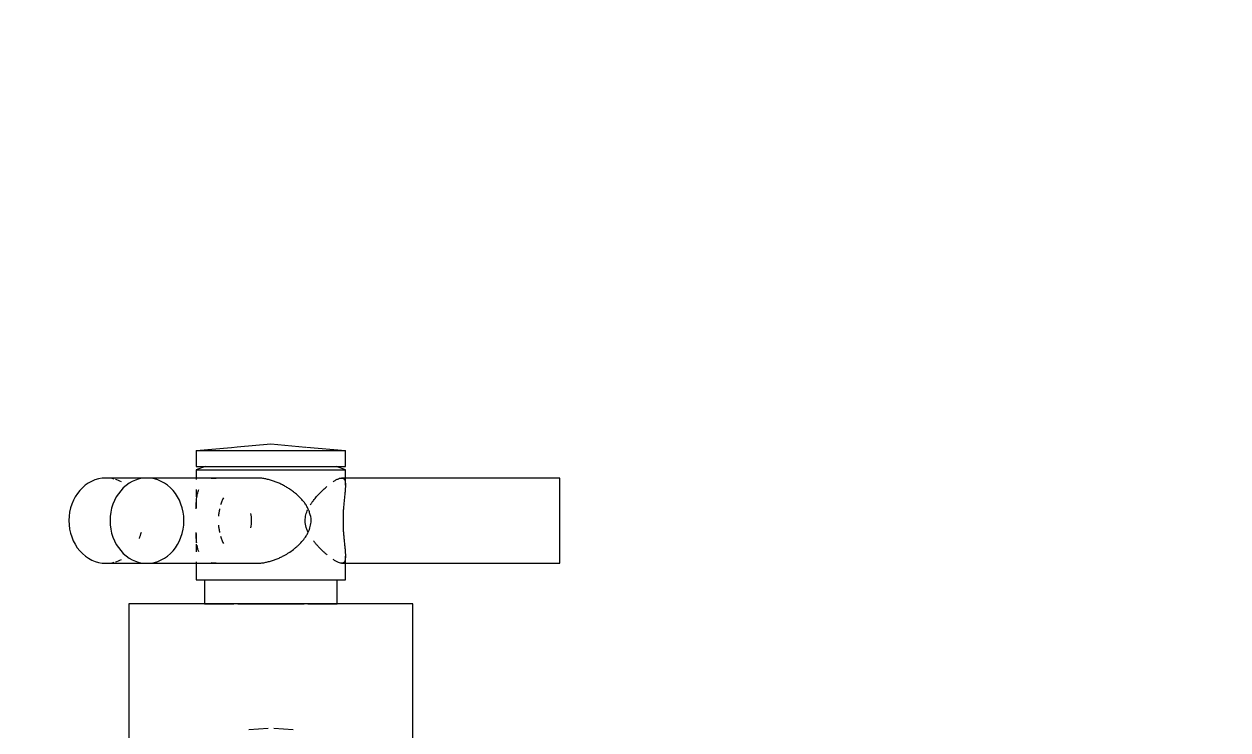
# Model space of a CAD drawing. Header units: metres. Extents: x 147 to 427, y -16 to 162.
# Drawn here: x 170.8011 to 170.9282, y 80.6592 to 80.7336 of the extents above; entities that cross this region are included whole.
import ezdxf

# ---------------------------------------------------------------- set-up
doc = ezdxf.new("R2010")
doc.units = ezdxf.units.M
doc.layers.add('1053_ARQ_BASE_MATADOURO_dwg', color=7, linetype='Continuous', lineweight=5, true_color=0x767676)
for name, color, linetype, lineweight in [('A-ANNO-DIMS', 7, 'Continuous', 5), ('A-ANNO-DIMS-50', 7, 'Continuous', 5), ('A_lay', 7, 'Continuous', 5), ('P-SANR-FIXT', 7, 'Continuous', 5)]:
    doc.layers.add(name, color=color, linetype=linetype, lineweight=lineweight)
doc.styles.add('Century Gothic_1', font='GOTHIC.TTF', dxfattribs={"height": 0.075})
doc.dimstyles.new('Setores_1_5', dxfattribs={"dimscale": 0.3048, "dimtxt": 0.078313, "dimasz": 0.520833, "dimexe": 0.393701, "dimexo": 0.246063, "dimgap": 0.287073, "dimtad": 1, "dimrnd": 0.01, "dimzin": 0, "dimdsep": 46, "dimtxsty": 'Century Gothic_1', "dimblk1": 'OBLIQUE', "dimblk2": 'OBLIQUE', "dimsah": 1, "dimcen": 0.09, "dimazin": 0, "dimtfac": 1, "dimtdec": 4, "dimtix": 1, "dimtmove": 0, "dimatfit": 3, "dimfxl": 1, "dimtvp": 1, "dimtolj": 1, "dimtzin": 0, "dimarcsym": 2})

# ---------------------------------------------------------------- blocks, each defined once
blk = doc.blocks.new('UT_Ducha higiênica - UT_Ducha higiênica-V43-BANHEIROS E VESTIÁRIO')
at = {"layer": 'P-SANR-FIXT', "color": 9, "true_color": 0xc0c0c0}
for p, q in [((-0.00787, 0.09294), (-0.00417, 0.09327)), ((-0.00787, 0.09294), (-0.00787, 0.09124)), ((-0.00787, 0.09294), (0.00787, 0.09294)), ((-0.00354, 0.09333), (0, 0.09364)), ((0, 0.09364), (0.0037, 0.09331)), ((0.00377, 0.09331), (0.00787, 0.09294)), ((0.00787, 0.09124), (0.00787, 0.09294)), ((-0.00692, 0.09124), (-0.00787, 0.0909)), ((-0.00787, 0.09124), (0.00787, 0.09124)), ((-0.00787, 0.0909), (-0.00787, 0.08988)), ((-0.00787, 0.0909), (0.00787, 0.0909)), ((0.00787, 0.0909), (0.00692, 0.09124)), ((0.00787, 0.08928), (0.00787, 0.0909)), ((-0.01313, 0.09004), (-0.01742, 0.09004)), ((-0.00157, 0.09004), (-0.01308, 0.09004)), ((0.0305, 0.09004), (0.00747, 0.09004)), ((0.0305, 0.08554), (0.0305, 0.09004)), ((0.0305, 0.08104), (0.0305, 0.08554)), ((0.00787, 0.0793), (0.00787, 0.0818)), ((-0.01742, 0.08104), (-0.01313, 0.08104)), ((-0.01308, 0.08104), (-0.00157, 0.08104)), ((-0.00787, 0.0812), (-0.00787, 0.0793)), ((0.00747, 0.08104), (0.0305, 0.08104)), ((-0.00787, 0.0793), (-0.00698, 0.0793)), ((-0.007, 0.0793), (-0.007, 0.0768)), ((-0.00676, 0.0793), (-0.00495, 0.0793)), ((-0.00578, 0.0793), (-0.00143, 0.0793)), ((-0.00181, 0.0793), (0.00181, 0.0793)), ((0.00143, 0.0793), (0.00578, 0.0793)), ((0.00495, 0.0793), (0.00606, 0.0793)), ((0.00698, 0.0793), (0.00787, 0.0793)), ((0.007, 0.0768), (0.007, 0.0793)), ((-0.015, 0.07677), (-0.015, 0.0475)), ((0.015, 0.07677), (-0.015, 0.07677)), ((0.015, 0.0475), (0.015, 0.07677))]:
    blk.add_line(p, q, dxfattribs=at)
at = {"layer": 'P-SANR-FIXT', "color": 254, "true_color": 0xe0e0e0}
for p, q in [((-0.00787, 0.09294), (0.00787, 0.09294)), ((-0.00394, 0.0909), (0.00394, 0.0909)), ((-0.00632, 0.09004), (-0.00787, 0.09004)), ((-0.00787, 0.08104), (-0.00608, 0.08104)), ((-0.00753, 0.0793), (-0.00394, 0.0793)), ((-0.00676, 0.0793), (-0.00397, 0.0793)), ((-0.00353, 0.0793), (-0.00204, 0.0793)), ((-0.0035, 0.0793), (-0.00198, 0.0793)), ((-0.00188, 0.0793), (0.00353, 0.0793)), ((-0.00181, 0.0793), (0.0035, 0.0793)), ((0.00394, 0.0793), (0.00753, 0.0793)), ((0.00397, 0.0793), (0.00676, 0.0793)), ((-0.00388, 0.07677), (-0.0068, 0.07677)), ((-0.00676, 0.07677), (-0.00495, 0.07677)), ((-0.00495, 0.07677), (-0.00391, 0.07677)), ((0.00351, 0.07677), (-0.00351, 0.07677)), ((-0.0035, 0.07677), (-0.00181, 0.07677)), ((-0.00181, 0.07677), (0.00181, 0.07677)), ((0.00181, 0.07677), (0.0035, 0.07677)), ((0.0068, 0.07677), (0.00388, 0.07677)), ((0.00391, 0.07677), (0.00495, 0.07677)), ((0.00495, 0.07677), (0.00676, 0.07677))]:
    blk.add_line(p, q, dxfattribs=at)
at = {"layer": 'P-SANR-FIXT', "color": 254, "true_color": 0xd3d3d3}
for p, q in [((-0.00417, 0.09327), (-0.00354, 0.09333)), ((-0.00787, 0.09124), (0.00787, 0.09124)), ((-0.00787, 0.0909), (-0.00394, 0.0909)), ((-0.00692, 0.09124), (-0.00429, 0.09124)), ((-0.00692, 0.09124), (-0.00429, 0.09124)), ((-0.00346, 0.09124), (0.00346, 0.09124)), ((-0.00346, 0.09124), (0.00346, 0.09124)), ((0.00394, 0.0909), (0.00787, 0.0909)), ((0.00429, 0.09124), (0.00692, 0.09124)), ((0.00429, 0.09124), (0.00692, 0.09124)), ((-0.00787, 0.09004), (-0.01308, 0.09004)), ((0.0305, 0.08554), (0.0305, 0.09004)), ((-0.00787, 0.08884), (-0.00787, 0.08804)), ((-0.00787, 0.08787), (-0.00787, 0.0869)), ((0.0305, 0.08104), (0.0305, 0.08554)), ((-0.00787, 0.08418), (-0.00787, 0.08321)), ((-0.00787, 0.08305), (-0.00787, 0.08225)), ((-0.01308, 0.08104), (-0.00787, 0.08104)), ((-0.00787, 0.0793), (-0.00753, 0.0793)), ((-0.007, 0.0793), (-0.00676, 0.0793)), ((-0.007, 0.0793), (-0.00676, 0.0793)), ((-0.00698, 0.0793), (-0.00578, 0.0793)), ((-0.00495, 0.0793), (-0.00397, 0.0793)), ((-0.0035, 0.0793), (-0.00198, 0.0793)), ((-0.00143, 0.0793), (0.00143, 0.0793)), ((0.00181, 0.0793), (0.0035, 0.0793)), ((0.00397, 0.0793), (0.00495, 0.0793)), ((0.00578, 0.0793), (0.00698, 0.0793)), ((0.00606, 0.0793), (0.007, 0.0793)), ((0.00676, 0.0793), (0.007, 0.0793)), ((0.00753, 0.0793), (0.00787, 0.0793)), ((-0.0068, 0.07677), (-0.015, 0.07677)), ((-0.007, 0.0768), (-0.007, 0.07677)), ((-0.007, 0.07677), (-0.00391, 0.07677)), ((-0.007, 0.07677), (-0.00676, 0.07677)), ((-0.0035, 0.07677), (0.0035, 0.07677)), ((0.00391, 0.07677), (0.007, 0.07677)), ((0.00676, 0.07677), (0.007, 0.07677)), ((0.015, 0.07677), (0.0068, 0.07677)), ((0.007, 0.07677), (0.007, 0.0768)), ((-0.0003, 0.06361), (-0.00234, 0.06346)), ((0.00234, 0.06346), (0.0003, 0.06361))]:
    blk.add_line(p, q, dxfattribs=at)
at = {"layer": 'P-SANR-FIXT', "color": 9, "true_color": 0xc0c0c0}
for centre, start_param, end_param in [((-0.01742, 0.08554), 0, 1.570796), ((-0.01308, 0.08554), 0.010991, 1.570796), ((-0.01308, 0.08554), 4.712389, 6.283185), ((-0.01742, 0.08554), 1.570796, 3.141593), ((-0.01308, 0.08554), 1.570796, 3.130602), ((-0.01308, 0.08554), 3.141593, 4.712389)]:
    blk.add_ellipse(centre, major_axis=(0, 0.0045), ratio=0.866025, start_param=start_param, end_param=end_param, dxfattribs=at)
at = {"layer": 'P-SANR-FIXT', "color": 254, "true_color": 0xd3d3d3}
for centre, start_param, end_param in [((-0.01742, 0.08554), 6.052367, 6.283185), ((-0.01742, 0.08554), 5.849621, 6.021386), ((-0.01308, 0.08554), 0, 0.010991), ((-0.01742, 0.08554), 3.403392, 3.575157), ((-0.01742, 0.08554), 3.141593, 3.372411), ((-0.01308, 0.08554), 3.130602, 3.141593)]:
    blk.add_ellipse(centre, major_axis=(0, 0.0045), ratio=0.866025, start_param=start_param, end_param=end_param, dxfattribs=at)
at = {"layer": 'P-SANR-FIXT', "color": 254, "true_color": 0xe0e0e0}
blk.add_ellipse((-0.01742, 0.08554), major_axis=(0, 0.0045), ratio=0.866025, start_param=4.282051, end_param=4.437421, dxfattribs=at)
for points in [[(-0.00629, 0.09001), (-0.00621, 0.09002), (-0.00605, 0.09004), (-0.00588, 0.09004), (-0.00579, 0.09004)], [(-0.00761, 0.08226), (-0.00765, 0.08237), (-0.00772, 0.08259), (-0.00777, 0.08283), (-0.00779, 0.08296)]]:
    blk.add_open_spline(points, degree=3, dxfattribs=at)
at = {"layer": 'P-SANR-FIXT', "color": 9, "true_color": 0xc0c0c0}
for points, knots in [([(0.00426, 0.08554), (0.00424, 0.08583), (0.00415, 0.08624), (0.00398, 0.08669), (0.00386, 0.08694), (0.00376, 0.08712), (0.00366, 0.08729), (0.0035, 0.08751), (0.00328, 0.08776), (0.00304, 0.08801), (0.00285, 0.08819), (0.00269, 0.08833), (0.00254, 0.08846), (0.00232, 0.08863), (0.00205, 0.08883), (0.00176, 0.08902), (0.00152, 0.08916), (0.00133, 0.08926), (0.00115, 0.08936), (0.00089, 0.08948), (0.00057, 0.08962), (0.00017, 0.08976), (-0.00024, 0.08988), (-0.00065, 0.08997), (-0.00121, 0.09004), (-0.00163, 0.09005), (-0.0019, 0.09003)], [0, 0, 0, 0, 0.0555556, 0.0833333, 0.0972222, 0.1111111, 0.125, 0.1388889, 0.1666667, 0.1944444, 0.2083333, 0.2222222, 0.2361111, 0.25, 0.2777778, 0.3055556, 0.3194444, 0.3333333, 0.3472222, 0.3611111, 0.3888889, 0.4166667, 0.4444444, 0.4722222, 0.5, 0.5555556, 0.5555556, 0.5555556, 0.5555556]), ([(0.00787, 0.08928), (0.00787, 0.08918), (0.00786, 0.08896), (0.00784, 0.08864), (0.00781, 0.08836), (0.00779, 0.08814), (0.00776, 0.0879), (0.00774, 0.08767), (0.00771, 0.08742), (0.00768, 0.08708), (0.00763, 0.08646), (0.00762, 0.08591), (0.00762, 0.08554)], [0, 0, 0, 0, 0.125, 0.25, 0.3125, 0.375, 0.4375, 0.5, 0.5625, 0.625, 0.75, 1, 1, 1, 1]), ([(-0.0019, 0.08105), (-0.00163, 0.08103), (-0.00121, 0.08104), (-0.00065, 0.08112), (-0.00024, 0.08121), (0.00017, 0.08133), (0.00057, 0.08147), (0.00089, 0.08161), (0.00115, 0.08173), (0.00136, 0.08184), (0.00161, 0.08198), (0.00196, 0.08219), (0.0023, 0.08243), (0.00262, 0.08269), (0.00292, 0.08296), (0.00329, 0.08332), (0.00359, 0.08369), (0.0038, 0.08404), (0.00399, 0.0844), (0.00417, 0.08491), (0.00424, 0.08533), (0.00426, 0.08554)], [0.4444444, 0.4444444, 0.4444444, 0.4444444, 0.5, 0.5277778, 0.5555556, 0.5833333, 0.6111111, 0.6388889, 0.6527778, 0.6666667, 0.6875, 0.7083333, 0.75, 0.7708333, 0.7916667, 0.8333333, 0.875, 0.890625, 0.9166667, 0.9583333, 1, 1, 1, 1]), ([(0.00762, 0.08554), (0.00762, 0.08517), (0.00763, 0.08462), (0.00768, 0.08401), (0.00771, 0.08367), (0.00774, 0.08342), (0.00776, 0.08318), (0.00779, 0.08295), (0.00781, 0.08273), (0.00784, 0.08245), (0.00786, 0.08213), (0.00787, 0.0819), (0.00787, 0.0818)], [0, 0, 0, 0, 0.25, 0.375, 0.4375, 0.5, 0.5625, 0.625, 0.6875, 0.75, 0.875, 1, 1, 1, 1])]:
    blk.add_open_spline(points, degree=3, knots=knots, dxfattribs=at)
at = {"layer": 'P-SANR-FIXT', "color": 254, "true_color": 0xd3d3d3}
for points in [[(0.00416, 0.0872), (0.00421, 0.08728), (0.00432, 0.08744), (0.00449, 0.08766), (0.00466, 0.08788), (0.00483, 0.08808), (0.00501, 0.08828), (0.00519, 0.08847), (0.00537, 0.08865), (0.00555, 0.08882), (0.00573, 0.08898), (0.00584, 0.08908), (0.0059, 0.08913)], [(0.00755, 0.09003), (0.00767, 0.09001), (0.00783, 0.08986), (0.00788, 0.08951), (0.00787, 0.08928)], [(-0.00501, 0.08795), (-0.00507, 0.08783), (-0.00518, 0.08758), (-0.00527, 0.08733), (-0.00531, 0.0872)], [(-0.00215, 0.08631), (-0.0021, 0.08606), (-0.00208, 0.0858), (-0.00208, 0.08554)], [(-0.00208, 0.08554), (-0.00208, 0.08528), (-0.0021, 0.08503), (-0.00215, 0.08477)], [(-0.00531, 0.08389), (-0.00527, 0.08376), (-0.00518, 0.0835), (-0.00507, 0.08326), (-0.00501, 0.08314)], [(0.00787, 0.0818), (0.00788, 0.08158), (0.00783, 0.08122), (0.00767, 0.08107), (0.00755, 0.08105)]]:
    blk.add_open_spline(points, degree=3, dxfattribs=at)
at = {"layer": 'P-SANR-FIXT', "color": 254, "true_color": 0xe0e0e0}
for points, knots in [([(0.00656, 0.08964), (0.00661, 0.08968), (0.00671, 0.08975), (0.00691, 0.08986), (0.00704, 0.08993), (0.00713, 0.08996)], [0.5555556, 0.5555556, 0.5555556, 0.5555556, 0.5833333, 0.6111111, 0.6666667, 0.6666667, 0.6666667, 0.6666667]), ([(-0.00787, 0.0868), (-0.00788, 0.08702), (-0.00788, 0.08733), (-0.00785, 0.08772), (-0.00783, 0.0879), (-0.00781, 0.08799)], [0, 0, 0, 0, 0.0555556, 0.0833333, 0.1111111, 0.1111111, 0.1111111, 0.1111111]), ([(-0.00781, 0.08799), (-0.0078, 0.08808), (-0.00777, 0.08825), (-0.00772, 0.08849), (-0.00766, 0.08868), (-0.00763, 0.08879), (-0.00761, 0.08882)], [0.11111111, 0.11111111, 0.11111111, 0.11111111, 0.13888889, 0.16666667, 0.19444444, 0.20833333, 0.20833333, 0.20833333, 0.20833333]), ([(-0.00782, 0.08316), (-0.00783, 0.08323), (-0.00786, 0.08344), (-0.00788, 0.08381), (-0.00788, 0.08412), (-0.00787, 0.08428)], [0.8958333, 0.8958333, 0.8958333, 0.8958333, 0.9166667, 0.9583333, 1, 1, 1, 1])]:
    blk.add_open_spline(points, degree=3, knots=knots, dxfattribs=at)
at = {"layer": 'P-SANR-FIXT', "color": 254, "true_color": 0xd3d3d3}
for points, knots in [([(0.00713, 0.08996), (0.00721, 0.09), (0.00733, 0.09003), (0.00743, 0.09004), (0.00747, 0.09004)], [0.66666667, 0.66666667, 0.66666667, 0.66666667, 0.72222222, 0.75115787, 0.75115787, 0.75115787, 0.75115787]), ([(-0.00541, 0.0868), (-0.00544, 0.08666), (-0.00549, 0.0864), (-0.00552, 0.08613), (-0.00553, 0.086)], [0.91666667, 0.91666667, 0.91666667, 0.91666667, 0.94444444, 0.96972713, 0.96972713, 0.96972713, 0.96972713]), ([(0.00361, 0.08554), (0.00363, 0.08575), (0.00367, 0.08605), (0.00378, 0.08643), (0.00385, 0.08661), (0.00388, 0.0867)], [0, 0, 0, 0, 0.0555556, 0.0833333, 0.1111111, 0.1111111, 0.1111111, 0.1111111]), ([(0.00393, 0.08429), (0.0039, 0.08435), (0.00383, 0.08451), (0.0037, 0.08492), (0.00363, 0.08529), (0.00361, 0.08554)], [0.8784722, 0.8784722, 0.8784722, 0.8784722, 0.8958333, 0.9305556, 1, 1, 1, 1]), ([(-0.00553, 0.08508), (-0.00552, 0.08495), (-0.00549, 0.08469), (-0.00544, 0.08443), (-0.00541, 0.08429)], [0.03027287, 0.03027287, 0.03027287, 0.03027287, 0.05555556, 0.08333333, 0.08333333, 0.08333333, 0.08333333]), ([(0.00594, 0.08192), (0.00591, 0.08195), (0.00584, 0.08201), (0.00569, 0.08214), (0.0055, 0.08231), (0.00532, 0.08249), (0.00517, 0.08264), (0.00502, 0.0828), (0.00483, 0.083), (0.00465, 0.08321), (0.00454, 0.08335), (0.00451, 0.0834)], [0.5486111, 0.5486111, 0.5486111, 0.5486111, 0.5659722, 0.5833333, 0.6180556, 0.6527778, 0.6701389, 0.6875, 0.7222222, 0.7569444, 0.7743056, 0.7743056, 0.7743056, 0.7743056]), ([(0.00747, 0.08104), (0.00743, 0.08104), (0.00733, 0.08105), (0.00713, 0.08111), (0.00691, 0.08122), (0.00671, 0.08134), (0.00661, 0.08141), (0.00656, 0.08144)], [0.2488421, 0.2488421, 0.2488421, 0.2488421, 0.2777778, 0.3333333, 0.3888889, 0.4166667, 0.4444444, 0.4444444, 0.4444444, 0.4444444])]:
    blk.add_open_spline(points, degree=3, knots=knots, dxfattribs=at)
at = {"layer": 'P-SANR-FIXT', "color": 254, "true_color": 0xe9e9e9}
for points in [[(0.00747, 0.09004), (0.0075, 0.09004), (0.00753, 0.09004), (0.00755, 0.09003)], [(-0.00579, 0.08105), (-0.00588, 0.08104), (-0.00605, 0.08104), (-0.00621, 0.08106), (-0.00629, 0.08108)], [(0.00755, 0.08105), (0.00753, 0.08105), (0.0075, 0.08104), (0.00747, 0.08104)]]:
    blk.add_open_spline(points, degree=3, dxfattribs=at)
blk = doc.blocks.new('1053_ARQ_BASE_MATADOURO_dwg_arq geral tgov-4039641-BANHEIROS E VESTIÁRIO')
at = {"layer": 'A_lay', "true_color": 0xaaaaaa}
h = blk.add_hatch(dxfattribs=at)
h.set_pattern_fill('FP_2', color=253, style=0, pattern_type=2)
h.set_pattern_definition([(90, (-0.43, 0), (-0.6125, 4e-17), []), (180, (-0.43, 0), (-8e-17, -0.6125), [])])
h.paths.add_polyline_path([(28.86166, -2.56721), (28.86123, -2.56721), (28.86154, -2.5675)])
h.paths.add_polyline_path([(30.24823, -1.36034), (30.26237, -1.3462), (30.61593, -1.69975), (30.60178, -1.71389), (30.49588, -1.60799)])
h.paths.add_polyline_path([(28.44823, -2.59034), (28.81144, -2.59034), (28.81231, -2.58464), (28.81851, -2.58412), (28.82273, -2.58318), (28.81399, -2.58261), (28.83496, -2.57111), (28.83523, -2.57111), (28.83475, -2.56721), (28.82767, -2.56675), (28.82785, -2.53176), (28.82936, -2.52947), (28.83034, -2.52939), (28.83034, -2.53082), (28.83475, -2.52965), (28.83849, -2.52926), (28.8352, -2.52908), (28.83231, -2.52908), (28.83244, -2.52799), (28.84363, -2.52799), (28.84846, -2.4518), (28.85332, -2.52799), (28.86415, -2.52824), (28.86415, -2.52908), (28.85935, -2.52957), (28.86106, -2.53221), (28.86154, -2.52937), (28.86318, -2.52949), (28.86458, -2.53132), (28.86467, -2.53033), (28.86746, -2.53062), (28.86746, -2.53159), (28.86746, -2.53221), (28.86882, -2.53257), (28.86882, -2.56721), (28.86166, -2.56721), (28.86156, -2.57111), (28.86255, -2.57111), (28.88315, -2.58318), (28.87848, -2.58367), (28.87842, -2.58379), (28.87373, -2.58318), (28.87381, -2.58385), (28.8844, -2.58512), (28.88519, -2.59034), (29.24823, -2.59034), (29.24823, -1.34034), (29.54823, -1.34034), (29.54823, -1.36034), (29.26823, -1.36034), (29.26823, -2.59034), (30.14823, -2.59034), (30.14823, -1.34034), (30.24823, -1.34034), (30.24823, -1.36034), (30.16823, -1.36034), (30.16823, -2.59034), (31.04823, -2.59034), (31.04823, -1.36034), (30.84823, -1.36034), (30.84823, -1.34034), (30.86823, -1.34034), (30.86823, -0.98034), (30.59823, -0.72034), (30.59823, 0.70966), (28.44823, 0.70966), (28.44823, -0.52034), (29.74656, -0.52034), (29.74656, -0.54034), (28.44823, -0.54034), (28.44823, -1.34034), (28.64823, -1.34034), (28.64823, -1.36034), (28.44823, -1.36034), (28.44823, -2.46053)])
h.paths.add_polyline_path([(30.44759, -2.58485), (30.44452, -2.5828), (30.45135, -2.58485)])
h.paths.add_polyline_path([(30.77929, -2.58485), (30.78681, -2.58348), (30.78435, -2.58485)])
h.paths.add_polyline_path([(29.54555, -2.58485), (29.54247, -2.5828), (29.54931, -2.58485)])
h.paths.add_polyline_path([(29.87725, -2.58485), (29.88477, -2.58348), (29.88231, -2.58485)])
h.paths.add_polyline_path([(30.42304, -2.58006), (30.41972, -2.57822), (30.41894, -2.57391), (30.42006, -2.5756)])
h.paths.add_polyline_path([(30.79296, -2.58006), (30.79706, -2.57391), (30.79628, -2.57822), (30.7953, -2.57877)])
h.paths.add_polyline_path([(29.521, -2.58006), (29.51768, -2.57822), (29.51689, -2.57391), (29.51954, -2.57788)])
h.paths.add_polyline_path([(29.89092, -2.58006), (29.89502, -2.57391), (29.89424, -2.57822)])
h.paths.add_polyline_path([(30.00231, -2.57552), (30.00231, -2.57552), (30.00619, -2.57552)])
h.paths.add_polyline_path([(30.90435, -2.57552), (30.90435, -2.57552), (30.90823, -2.57552)])
h.paths.add_polyline_path([(28.8565, -2.53221), (28.85657, -2.53221), (28.85647, -2.52908), (28.85426, -2.52947), (28.85598, -2.53221)])
h.paths.add_polyline_path([(30.78658, -2.5247), (30.78624, -2.5247), (30.78658, -2.52401)])
h.paths.add_polyline_path([(30.78863, -2.51991), (30.78908, -2.51443), (30.78925, -2.51294), (30.79036, -2.51644), (30.78871, -2.51974)])
h.paths.add_polyline_path([(29.88659, -2.51991), (29.88704, -2.51443), (29.88721, -2.51294), (29.88832, -2.51644), (29.88667, -2.51974)])
h.paths.add_polyline_path([(30.41871, -2.4953), (30.41871, -2.46454), (30.43221, -2.46506), (30.43221, -2.49325), (30.422, -2.4948)])
h.paths.add_polyline_path([(29.51666, -2.4953), (29.51666, -2.46454), (29.53017, -2.46506), (29.53017, -2.49325), (29.51996, -2.4948)])
h.paths.add_polyline_path([(30.41871, -2.46454), (30.41757, -2.46454), (30.41757, -2.42421), (30.41871, -2.46369)])
h.paths.add_polyline_path([(29.51553, -2.46454), (29.51553, -2.42765), (29.51666, -2.46454)])
h.paths.add_polyline_path([(30.78379, -2.4331), (30.78242, -2.42831), (30.78379, -2.42995)])
h.paths.add_polyline_path([(30.41757, -2.42421), (30.41757, -2.10063), (30.58367, -2.40507), (30.43491, -2.4054), (30.42833, -2.40701), (30.42223, -2.41175), (30.41894, -2.41669)])
h.paths.add_polyline_path([(30.779, -2.42421), (30.7749, -2.42079), (30.77648, -2.42119)])
h.paths.add_polyline_path([(30.79843, -2.10063), (30.41757, -2.10063), (30.42934, -2.05377), (30.44981, -2.01434), (30.48046, -1.97951), (30.51858, -1.95305), (30.56242, -1.93648), (30.608, -1.93092), (30.65406, -1.93654), (30.69742, -1.95305), (30.73554, -1.97951), (30.76619, -2.01434), (30.78757, -2.05552), (30.79574, -2.08945)])
h.paths.add_polyline_path([(30.79843, -2.42421), (30.79706, -2.41669), (30.79203, -2.40992), (30.78681, -2.40644), (30.77639, -2.40507), (30.58367, -2.40507), (30.79843, -2.10063), (30.79843, -2.40752)])
h.paths.add_polyline_path([(29.51553, -2.42421), (29.51571, -2.10097), (29.68163, -2.40507), (29.53287, -2.4054), (29.52629, -2.40701), (29.52019, -2.41175), (29.51689, -2.41669)])
h.paths.add_polyline_path([(29.87696, -2.42421), (29.87286, -2.42079), (29.87444, -2.42119)])
h.paths.add_polyline_path([(29.89639, -2.10063), (29.51553, -2.10063), (29.52639, -2.05552), (29.54777, -2.01434), (29.57842, -1.97951), (29.61654, -1.95305), (29.6599, -1.93654), (29.70596, -1.93092), (29.75201, -1.93654), (29.79537, -1.95305), (29.83349, -1.97951), (29.86414, -2.01434), (29.88553, -2.05552), (29.8937, -2.08945)])
h.paths.add_polyline_path([(29.89639, -2.42421), (29.89502, -2.41669), (29.88999, -2.40992), (29.88477, -2.40644), (29.87434, -2.40507), (29.68163, -2.40507), (29.89639, -2.10063), (29.89639, -2.40752)])
h.paths.add_polyline_path([(30.5897, -2.32921), (30.62562, -2.32921), (30.66195, -2.31938), (30.69325, -2.30149), (30.71801, -2.27798), (30.73699, -2.2477), (30.74785, -2.21346), (30.74753, -2.09482), (30.73494, -2.06028), (30.71529, -2.0313), (30.69051, -2.00867), (30.65738, -1.99147), (30.6248, -1.98338), (30.58933, -1.98357), (30.55391, -1.99307), (30.52372, -2.0097), (30.49727, -2.03479), (30.47803, -2.0657), (30.46747, -2.09721), (30.46747, -2.21346), (30.47882, -2.24848), (30.49845, -2.27913), (30.52349, -2.30284), (30.55544, -2.32037), (30.5894, -2.32914)])
h.paths.add_polyline_path([(29.68765, -2.32921), (29.72358, -2.32921), (29.75991, -2.31938), (29.79121, -2.30149), (29.81597, -2.27798), (29.83494, -2.2477), (29.8458, -2.21346), (29.84549, -2.09482), (29.8329, -2.06028), (29.81325, -2.0313), (29.78847, -2.00867), (29.75534, -1.99147), (29.72276, -1.98338), (29.68699, -1.98365), (29.65186, -1.99307), (29.62168, -2.0097), (29.59523, -2.03479), (29.57599, -2.0657), (29.56543, -2.09721), (29.56543, -2.21346), (29.57678, -2.24848), (29.59641, -2.27913), (29.62145, -2.30284), (29.6534, -2.32037), (29.68736, -2.32914)])
h.paths.add_polyline_path([(30.59075, -2.32345), (30.55674, -2.31456), (30.52711, -2.2983), (30.50194, -2.27473), (30.48284, -2.24391), (30.47268, -2.21287), (30.47268, -2.0978), (30.48382, -2.06563), (30.50323, -2.03644), (30.5275, -2.01407), (30.5591, -1.99736), (30.59038, -1.98931), (30.62443, -1.98913), (30.6577, -1.99736), (30.68757, -2.0132), (30.71315, -2.03644), (30.73182, -2.06428), (30.74331, -2.09632), (30.74325, -2.21306), (30.73258, -2.24565), (30.71405, -2.27473), (30.68888, -2.2983), (30.65864, -2.31489), (30.62524, -2.32345), (30.59552, -2.32345)])
h.paths.add_polyline_path([(29.68871, -2.32345), (29.6547, -2.31456), (29.62507, -2.2983), (29.5999, -2.27473), (29.5808, -2.24391), (29.57064, -2.21287), (29.57064, -2.0978), (29.58178, -2.06563), (29.60119, -2.03644), (29.62546, -2.01407), (29.65706, -1.99736), (29.68834, -1.98931), (29.72239, -1.98913), (29.75566, -1.99736), (29.78553, -2.0132), (29.81111, -2.03644), (29.8305, -2.0663), (29.84127, -2.09632), (29.8412, -2.21306), (29.8305, -2.2457), (29.812, -2.27473), (29.78683, -2.2983), (29.7566, -2.31489), (29.72319, -2.32345), (29.69348, -2.32345)])
h.paths.add_polyline_path([(30.60857, -2.25448), (30.6231, -2.25283), (30.63689, -2.24796), (30.64924, -2.24012), (30.64649, -2.20224), (30.64463, -2.19295), (30.64054, -2.18442), (30.63446, -2.17716), (30.62678, -2.17162), (30.61797, -2.16816), (30.60857, -2.16698), (30.59918, -2.16816), (30.58901, -2.17259), (30.58268, -2.17716), (30.57661, -2.18442), (30.57251, -2.19295), (30.57065, -2.20224), (30.5679, -2.24012), (30.58174, -2.24848), (30.59404, -2.25283), (30.60823, -2.25444)])
h.paths.add_polyline_path([(29.70653, -2.25448), (29.72106, -2.25283), (29.73485, -2.24796), (29.7472, -2.24012), (29.74445, -2.20224), (29.74259, -2.19295), (29.7385, -2.18442), (29.73242, -2.17716), (29.72474, -2.17162), (29.71592, -2.16816), (29.70653, -2.16698), (29.69713, -2.16816), (29.68697, -2.17259), (29.68064, -2.17716), (29.67456, -2.18442), (29.67047, -2.19295), (29.66861, -2.20224), (29.66586, -2.24012), (29.67969, -2.24848), (29.692, -2.25283), (29.70619, -2.25444)])
h.paths.add_polyline_path([(28.82397, -1.7846), (28.80982, -1.77046), (29.23409, -1.3462), (29.24823, -1.36034), (28.89898, -1.70959)])
h.paths.add_polyline_path([(29.72397, -1.7846), (29.70982, -1.77046), (30.13409, -1.3462), (30.14823, -1.36034), (29.89622, -1.61234)])
blk = doc.blocks.new('1053_ARQ_BASE_MATADOURO_dwg-3625622-BANHEIROS E VESTIÁRIO')
blk.add_blockref('1053_ARQ_BASE_MATADOURO_dwg_arq geral tgov-4039641-BANHEIROS E VESTIÁRIO', (130.20979, 83.18603))
blk = doc.blocks.new('DIMBLOCK40-BANHEIROS E VESTIÁRIO')
at = {"layer": 'A-ANNO-DIMS-50'}
for p, q in [((170.52714, 81.3365), (170.52714, 81.4565)), ((170.82714, 81.3365), (170.82714, 81.4565)), ((170.52714, 81.3365), (170.82714, 81.3365)), ((170.52714, 81.3365), (170.52714, 81.28842)), ((170.82714, 81.3365), (170.82714, 80.76434))]:
    blk.add_line(p, q, dxfattribs=at)
at = {"layer": 'A-ANNO-DIMS-50', "lineweight": 25}
for p, q in [((170.52714, 81.3365), (170.60652, 81.41588)), ((170.82714, 81.3365), (170.90652, 81.41588)), ((170.52714, 81.3365), (170.44777, 81.25713)), ((170.82714, 81.3365), (170.74777, 81.25713))]:
    blk.add_line(p, q, dxfattribs=at)
at = {"layer": 'A-ANNO-DIMS-50', "color": 0, "insert": (170.51181, 81.52013), "char_height": 0.075, "width": 0.3967839, "attachment_point": 1, "line_spacing_factor": 0.984502, "style": 'Century Gothic_1'}
blk.add_mtext('0,30 m', dxfattribs=at)
blk = doc.blocks.new('_Oblique')
at = {"color": 0, "linetype": 'ByBlock', "lineweight": -2}
blk.add_line((-0.5, -0.5), (0.5, 0.5), dxfattribs=at)

msp = doc.modelspace()

# ---------------------------------------------------------------- block references
at = {"layer": '1053_ARQ_BASE_MATADOURO_dwg', "color": 253, "true_color": 0xaaaaaa}
msp.add_blockref('1053_ARQ_BASE_MATADOURO_dwg-3625622-BANHEIROS E VESTIÁRIO', (9.70912, 0), dxfattribs=at)
at = {"layer": 'P-SANR-FIXT', "color": 254, "true_color": 0xe0e0e0}
msp.add_blockref('UT_Ducha higiênica - UT_Ducha higiênica-V43-BANHEIROS E VESTIÁRIO', (170.82714, 80.5957), dxfattribs=at)

# ---------------------------------------------------------------- dimensions: what is measured, and where the dimension line sits
at = {"layer": 'A-ANNO-DIMS'}
dim = msp.add_linear_dim(base=(170.82714, 81.3365), p1=(170.52714, 81.21342), p2=(170.82714, 80.68934), dimstyle='Setores_1_5', override={"dimpost": '<>', "dimfxl": 0.603873}, dxfattribs=at)
dim.commit()
dim.dimension.update_dxf_attribs({"geometry": 'DIMBLOCK40-BANHEIROS E VESTIÁRIO', "text_midpoint": (170.67714, 81.46339)})

doc.saveas('drawing.dxf')
